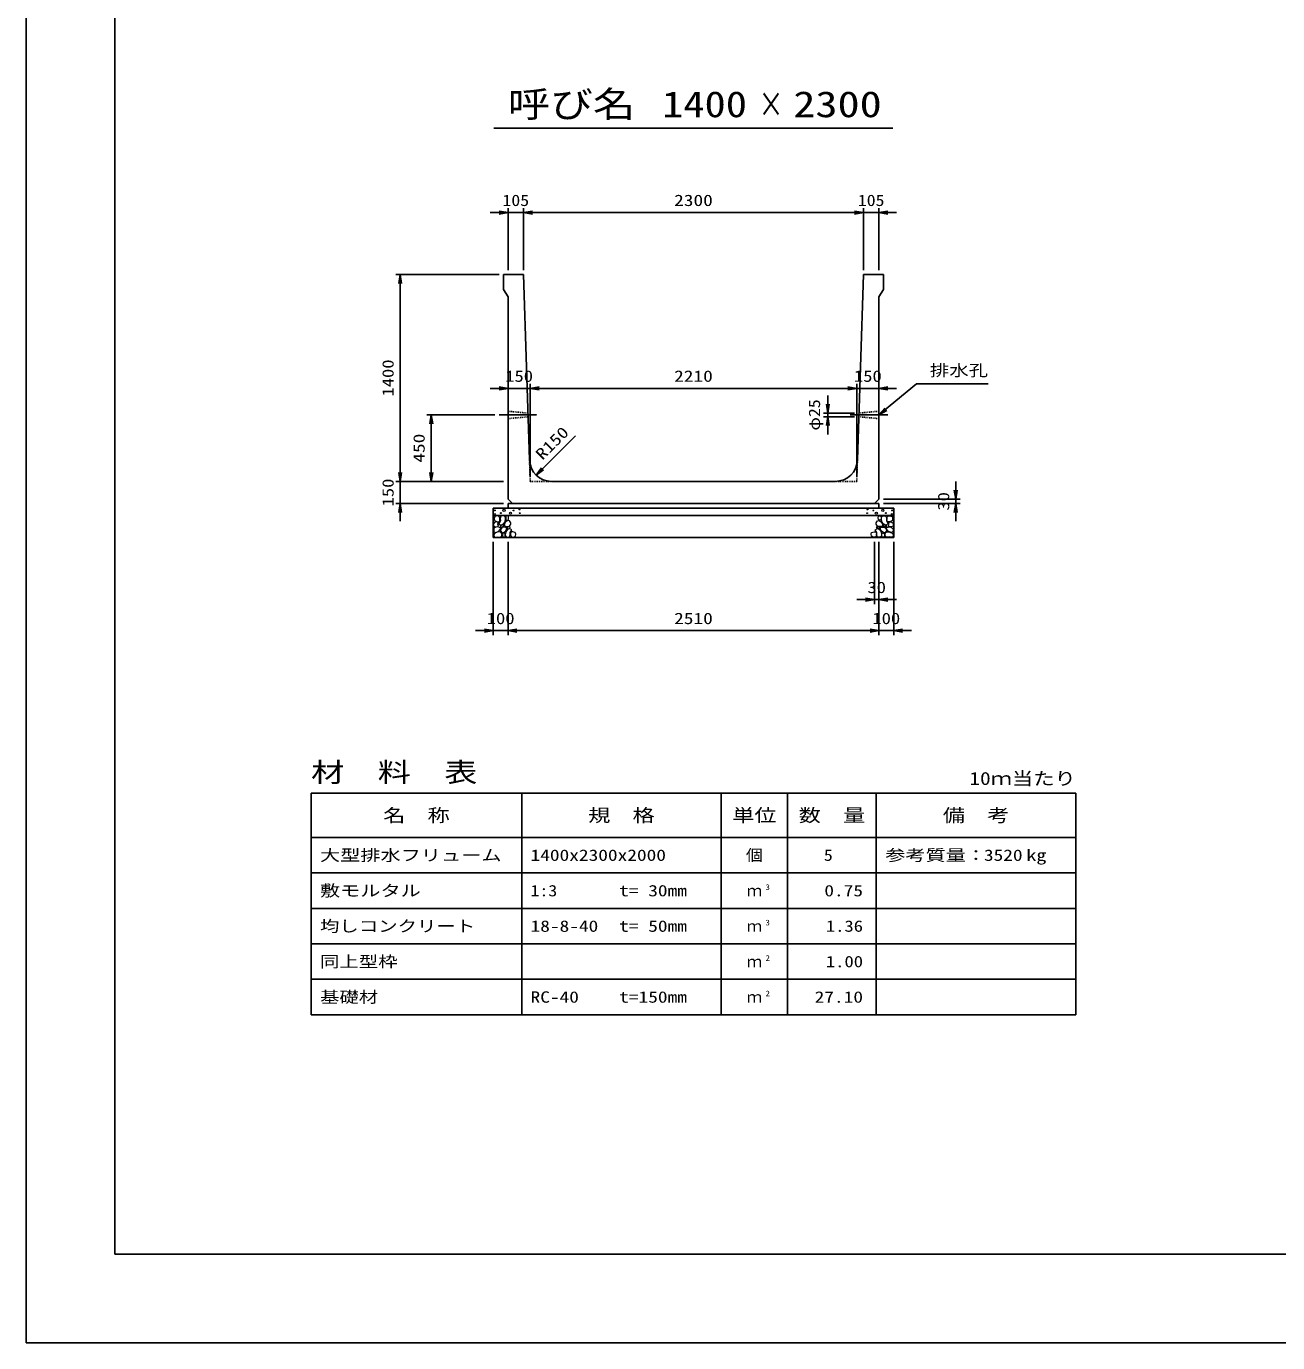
# Model space of a CAD drawing. Units: millimetres at full size. Extents: x 0 to 25230, y 0 to 17820.
# Drawn here: x 0 to 8469, y 0 to 8910 of the extents above; entities that cross this region are included whole.
import ezdxf
from ezdxf.enums import TextEntityAlignment as Align

# ---------------------------------------------------------------- set-up
doc = ezdxf.new("R2010")
doc.units = ezdxf.units.MM
doc.linetypes.add('CHAIN', pattern=[18.5, 12, -1.5, 3.5, -1.5])
doc.linetypes.add('DASHED_SPACED', pattern=[12, 6, -6])
for name, color, linetype, lineweight in [('0_2', 7, 'Continuous', 25), ('D-BMK', 2, 'CHAIN', 25), ('D-DCR-HCHn', 4, 'Continuous', 9), ('D-MTR-FRAM', 7, 'Continuous', 25), ('D-MTR-LINE', 7, 'Continuous', 25), ('D-STR-DIM', 7, 'Continuous', 25), ('D-STR-STRn', 1, 'Continuous', 25), ('D-TTL', 2, 'Continuous', 25), ('D-TTL-TXT', 7, 'Continuous', 25)]:
    doc.layers.add(name, color=color, linetype=linetype, lineweight=lineweight)
doc.layers.add('D-MTR', color=7, linetype='Continuous')
doc.layers.add('D-MTR-TXT', color=7, linetype='Continuous')
doc.styles.add('ＭＳ ゴシック', font='')
doc.styles.get('ＭＳ ゴシック').set_extended_font_data('MS Gothic')

# ---------------------------------------------------------------- blocks, each defined once
blk = doc.blocks.new('open_arrow')
at = {"color": 0, "linetype": 'Continuous', "lineweight": -2}
blk.add_lwpolyline([(7.5, 1.25), (0, 0), (7.5, -1.25)], dxfattribs=at)

msp = doc.modelspace()

# ---------------------------------------------------------------- linework, layer by layer
at = {"layer": '0_2'}
for p, q in [((3170, 6279.663), (2710, 6279.663)), ((2740, 6279.663), (2740, 5829.663)), ((3230, 5829.663), (2710, 5829.663))]:
    msp.add_line(p, q, dxfattribs=at)
at = {"layer": 'D-BMK'}
for p, q in [((3200, 6279.663), (3455.536, 6279.663)), ((5574.464, 6279.663), (5830, 6279.663))]:
    msp.add_line(p, q, dxfattribs=at)
at = {"layer": 'D-DCR-HCHn'}
for points in [[(3165.46, 5550.018), (3160.26, 5534.416), (3167.194, 5524.015), (3184.53, 5522.281), (3196.366, 5527.362), (3191.464, 5539.617), (3194.932, 5546.551), (3187.997, 5553.486), (3177.596, 5556.953)], [(3198.399, 5593.358), (3182.796, 5596.825), (3168.928, 5589.891), (3167.194, 5574.289), (3170.661, 5562.154), (3187.997, 5556.953), (3200.132, 5556.953), (3205.333, 5565.621), (3205.333, 5584.69)], [(3212.267, 5595.092), (3207.067, 5579.49), (3208.8, 5562.154), (3196.665, 5543.084), (3212.267, 5534.416), (3229.603, 5543.084), (3240.005, 5556.953), (3243.472, 5579.49), (3240.005, 5591.625), (3229.603, 5596.825)], [(3215.735, 5534.416), (3207.067, 5527.482), (3210.534, 5522.281), (3222.669, 5522.281), (3227.87, 5524.015), (3231.337, 5530.949), (3226.136, 5536.15)], [(3241.739, 5553.486), (3233.071, 5532.683), (3240.005, 5524.015), (3260.808, 5524.015), (3269.476, 5527.482), (3278.144, 5539.617), (3278.144, 5550.018), (3269.476, 5563.887), (3259.074, 5565.621)], [(3245.206, 5591.625), (3245.206, 5570.822), (3253.874, 5565.621), (3262.542, 5570.822), (3264.275, 5582.957), (3262.542, 5593.358), (3250.407, 5596.825)], [(5788.261, 5553.486), (5796.929, 5532.683), (5789.995, 5524.015), (5769.192, 5524.015), (5760.524, 5527.482), (5751.856, 5539.617), (5751.856, 5550.018), (5760.524, 5563.887), (5770.926, 5565.621)], [(5784.794, 5591.625), (5784.794, 5570.822), (5776.126, 5565.621), (5767.458, 5570.822), (5765.725, 5582.957), (5767.458, 5593.358), (5779.593, 5596.825)], [(5817.733, 5595.092), (5822.933, 5579.49), (5821.2, 5562.154), (5833.335, 5543.084), (5817.733, 5534.416), (5800.397, 5543.084), (5789.995, 5556.953), (5786.528, 5579.49), (5789.995, 5591.625), (5800.397, 5596.825)], [(5814.265, 5534.416), (5822.933, 5527.482), (5819.466, 5522.281), (5807.331, 5522.281), (5802.13, 5524.015), (5798.663, 5530.949), (5803.864, 5536.15)], [(5831.601, 5593.358), (5847.204, 5596.825), (5861.072, 5589.891), (5862.806, 5574.289), (5859.339, 5562.154), (5842.003, 5556.953), (5829.868, 5556.953), (5824.667, 5565.621), (5824.667, 5584.69)], [(5864.54, 5550.018), (5869.74, 5534.416), (5862.806, 5524.015), (5845.47, 5522.281), (5833.634, 5527.362), (5838.536, 5539.617), (5835.068, 5546.551), (5842.003, 5553.486), (5852.404, 5556.953)], [(3198.366, 5492.419), (3211.208, 5511.681), (3209.603, 5516.497), (3191.946, 5521.312), (3175.894, 5519.707), (3164.658, 5510.076), (3163.052, 5498.84), (3164.658, 5487.604), (3177.499, 5484.393)], [(3204.787, 5452.29), (3216.023, 5457.105), (3219.234, 5473.157), (3212.813, 5484.393), (3201.577, 5487.604), (3187.13, 5485.999), (3171.078, 5479.578), (3163.052, 5469.947), (3163.052, 5458.711), (3167.868, 5452.29), (3187.13, 5453.895)], [(3243.311, 5492.419), (3251.337, 5511.681), (3244.916, 5519.707), (3225.654, 5519.707), (3217.628, 5516.497), (3209.603, 5505.261), (3209.603, 5495.63), (3217.628, 5482.788), (3227.259, 5481.183)], [(3240.101, 5457.105), (3240.101, 5476.367), (3232.075, 5481.183), (3224.049, 5476.367), (3222.444, 5465.131), (3224.049, 5455.5), (3235.285, 5452.29)], [(3270.599, 5453.895), (3275.415, 5468.342), (3273.81, 5484.393), (3285.046, 5502.05), (3270.599, 5510.076), (3254.548, 5502.05), (3244.916, 5489.209), (3241.706, 5468.342), (3244.916, 5457.105), (3254.548, 5452.29)], [(3267.389, 5510.076), (3275.415, 5516.497), (3272.204, 5521.312), (3260.968, 5521.312), (3256.153, 5519.707), (3252.942, 5513.287), (3257.758, 5508.471)], [(3283.441, 5455.5), (3297.887, 5452.29), (3310.729, 5458.711), (3312.334, 5473.157), (3309.124, 5484.393), (3293.072, 5489.209), (3281.836, 5489.209), (3277.02, 5481.183), (3277.02, 5463.526)], [(5746.559, 5455.5), (5732.113, 5452.29), (5719.271, 5458.711), (5717.666, 5473.157), (5720.876, 5484.393), (5736.928, 5489.209), (5748.164, 5489.209), (5752.98, 5481.183), (5752.98, 5463.526)], [(5759.401, 5453.895), (5754.585, 5468.342), (5756.19, 5484.393), (5744.954, 5502.05), (5759.401, 5510.076), (5775.452, 5502.05), (5785.084, 5489.209), (5788.294, 5468.342), (5785.084, 5457.105), (5775.452, 5452.29)], [(5762.611, 5510.076), (5754.585, 5516.497), (5757.796, 5521.312), (5769.032, 5521.312), (5773.847, 5519.707), (5777.058, 5513.287), (5772.242, 5508.471)], [(5786.689, 5492.419), (5778.663, 5511.681), (5785.084, 5519.707), (5804.346, 5519.707), (5812.372, 5516.497), (5820.397, 5505.261), (5820.397, 5495.63), (5812.372, 5482.788), (5802.741, 5481.183)], [(5789.899, 5457.105), (5789.899, 5476.367), (5797.925, 5481.183), (5805.951, 5476.367), (5807.556, 5465.131), (5805.951, 5455.5), (5794.715, 5452.29)], [(5825.213, 5452.29), (5813.977, 5457.105), (5810.766, 5473.157), (5817.187, 5484.393), (5828.423, 5487.604), (5842.87, 5485.999), (5858.922, 5479.578), (5866.948, 5469.947), (5866.948, 5458.711), (5862.132, 5452.29), (5842.87, 5453.895)], [(5831.634, 5492.419), (5818.792, 5511.681), (5820.397, 5516.497), (5838.054, 5521.312), (5854.106, 5519.707), (5865.342, 5510.076), (5866.948, 5498.84), (5865.342, 5487.604), (5852.501, 5484.393)]]:
    msp.add_lwpolyline(points, close=True, dxfattribs=at)
for centre, radius in [((3170.727, 5633.618), 3), ((3212.292, 5615.414), 3), ((3233.336, 5633.618), 7.5), ((3276.664, 5614.623), 7.5), ((3297.708, 5632.827), 3), ((3338.131, 5639.669), 3), ((3339.273, 5614.623), 3), ((5690.727, 5614.623), 3), ((5691.869, 5639.669), 3), ((5732.292, 5632.827), 3), ((5753.336, 5614.623), 7.5), ((5796.664, 5633.618), 7.5), ((5817.708, 5615.414), 3), ((5859.273, 5633.618), 3), ((3171.869, 5608.573), 3), ((5858.131, 5608.573), 3)]:
    msp.add_circle(centre, radius, dxfattribs=at)
at = {"layer": 'D-MTR-FRAM'}
for p, q in [((1927.5, 3719.663), (7102.5, 3719.663)), ((1927.5, 3719.663), (1927.5, 2219.663)), ((7102.5, 3719.663), (7102.5, 2219.663)), ((1927.5, 2219.663), (7102.5, 2219.663))]:
    msp.add_line(p, q, dxfattribs=at)
at = {"layer": 'D-MTR-LINE'}
for p, q in [((3352.5, 3719.663), (3352.5, 2219.663)), ((4702.5, 3719.663), (4702.5, 2219.663)), ((5152.5, 3719.663), (5152.5, 2219.663)), ((5752.5, 3719.663), (5752.5, 2219.663)), ((1927.5, 3419.663), (7102.5, 3419.663)), ((1927.5, 3179.663), (7102.5, 3179.663)), ((1927.5, 2939.663), (7102.5, 2939.663)), ((1927.5, 2699.663), (7102.5, 2699.663)), ((1927.5, 2459.663), (7102.5, 2459.663))]:
    msp.add_line(p, q, dxfattribs=at)
at = {"layer": 'D-STR-DIM'}
for p, q in [((3260, 7259.663), (3260, 7679.663)), ((3365, 7259.663), (3365, 7679.663)), ((3365, 7259.663), (3365, 7679.663)), ((5665, 7259.663), (5665, 7679.663)), ((5665, 7259.663), (5665, 7679.663)), ((5770, 7259.663), (5770, 7679.663)), ((3140, 7649.663), (3485, 7649.663)), ((3365, 7649.663), (5665, 7649.663)), ((5545, 7649.663), (5890, 7649.663)), ((3200, 7229.663), (2500, 7229.663)), ((2530, 7229.663), (2530, 5829.663)), ((3140, 6459.663), (3530, 6459.663)), ((3410, 5859.663), (3410, 6489.663)), ((3410, 5859.663), (3410, 6489.663)), ((3410, 6459.663), (5620, 6459.663)), ((5500, 6459.663), (5890, 6459.663)), ((5620, 5859.663), (5620, 6489.663)), ((5620, 5859.663), (5620, 6489.663)), ((5424.464, 6412.163), (5424.464, 6147.163)), ((5604.866, 6292.163), (5394.464, 6292.163)), ((5604.062, 6267.163), (5394.464, 6267.163)), ((3450.908, 5871.906), (3716.073, 6137.071)), ((2530, 5949.663), (2530, 5559.663)), ((3230, 5829.663), (2500, 5829.663)), ((3230, 5829.663), (2500, 5829.663)), ((6290, 5829.663), (6290, 5559.663)), ((5800, 5709.663), (6320, 5709.663)), ((3230, 5679.663), (2500, 5679.663)), ((5800, 5679.663), (6320, 5679.663)), ((3160, 5419.663), (3160, 4789.663)), ((3260, 5419.663), (3260, 4789.663)), ((3260, 5419.663), (3260, 4789.663)), ((5740, 5419.663), (5740, 4999.663)), ((5770, 5419.663), (5770, 4789.663)), ((5770, 5419.663), (5770, 4789.663)), ((5770, 5419.663), (5770, 4999.663)), ((5870, 5419.663), (5870, 4789.663)), ((5620, 5029.663), (5890, 5029.663)), ((3380, 4819.663), (3040, 4819.663)), ((3260, 4819.663), (5770, 4819.663)), ((5990, 4819.663), (5650, 4819.663))]:
    msp.add_line(p, q, dxfattribs=at)
msp.add_lwpolyline([(5770, 6279.663), (6025, 6489.663), (6085, 6489.663), (6509.416, 6489.663)], dxfattribs=at)
at = {"layer": 'D-STR-STRn'}
for p, q in [((3230, 7229.663), (3365, 7229.663)), ((3230, 7129.663), (3230, 7229.663)), ((3365, 7229.663), (3405.333, 5974.844)), ((5665, 7229.663), (5624.667, 5974.844)), ((5800, 7229.663), (5665, 7229.663)), ((5800, 7129.663), (5800, 7229.663)), ((3230, 7129.663), (3260, 7079.663)), ((5800, 7129.663), (5770, 7079.663)), ((3260, 5709.663), (3260, 7079.663)), ((5770, 5709.663), (5770, 7079.663)), ((3555.256, 5829.663), (5474.744, 5829.663)), ((3260, 5709.663), (3290, 5679.663)), ((5770, 5709.663), (5740, 5679.663)), ((3160, 5449.663), (3160, 5649.663)), ((3160, 5649.663), (5870, 5649.663)), ((3260, 5679.663), (5770, 5679.663)), ((3260, 5679.663), (3260, 5649.663)), ((5770, 5679.663), (5770, 5649.663)), ((5870, 5449.663), (5870, 5649.663)), ((3160, 5599.663), (5870, 5599.663)), ((3160, 5449.663), (5870, 5449.663))]:
    msp.add_line(p, q, dxfattribs=at)
at = {"layer": 'D-STR-STRn', "color": 2, "linetype": 'DASHED_SPACED'}
for p, q in [((3395.134, 6292.163), (3260, 6304.663)), ((3395.938, 6267.163), (3260, 6254.663)), ((5770, 6254.663), (5634.062, 6267.163)), ((5770, 6304.663), (5634.866, 6292.163)), ((3405.333, 5974.844), (3410, 5829.663)), ((5624.667, 5974.844), (5620, 5829.663)), ((3410, 5829.663), (3555.256, 5829.663)), ((5620, 5829.663), (5474.744, 5829.663))]:
    msp.add_line(p, q, dxfattribs=at)
at = {"layer": 'D-STR-STRn'}
for centre, start, end in [((3555.256, 5979.663), 181.84102, 270), ((5474.744, 5979.663), 270, 358.15898)]:
    msp.add_arc(centre, 150, start, end, dxfattribs=at)
at = {"layer": 'D-TTL'}
for points in [[(0, 0), (25230, 0), (25230, 17820), (0, 17820)], [(600, 600), (24630, 600), (24630, 17220), (600, 17220)]]:
    msp.add_lwpolyline(points, close=True, dxfattribs=at)
at = {"layer": 'D-TTL-TXT'}
msp.add_line((3165, 8219.663), (5865, 8219.663), dxfattribs=at)

# ---------------------------------------------------------------- block references
at = {"layer": '0_2', "xscale": 8, "yscale": 8}
for p, rotation in [((2740, 6279.663), 270), ((2740, 5829.663), 90)]:
    msp.add_blockref('open_arrow', p, dxfattribs=dict(at, rotation=rotation))
at = {"layer": 'D-STR-DIM', "xscale": 8, "yscale": 8}
for p, rotation in [((3260, 7649.663), 180), ((5665, 7649.663), 180), ((5665, 7649.663), 180), ((2530, 7229.663), 270), ((3260, 6459.663), 180), ((5620, 6459.663), 180), ((5620, 6459.663), 180), ((5424.464, 6292.163), 90), ((5424.464, 6267.163), 270), ((5770, 6279.663), 39.5), ((2530, 5829.663), 90), ((2530, 5829.663), 90), ((3450.908, 5871.906), 45), ((6290, 5709.663), 90), ((2530, 5679.663), 270), ((6290, 5679.663), 270), ((5740, 5029.663), 180), ((3160, 4819.663), 180), ((5770, 4819.663), 180), ((5770, 4819.663), 180)]:
    msp.add_blockref('open_arrow', p, dxfattribs=dict(at, rotation=rotation))
for p in [(3365, 7649.663), (3365, 7649.663), (5770, 7649.663), (3410, 6459.663), (3410, 6459.663), (5770, 6459.663), (5770, 5029.663), (3260, 4819.663), (3260, 4819.663), (5870, 4819.663)]:
    msp.add_blockref('open_arrow', p, dxfattribs=at)

# ---------------------------------------------------------------- texts
at = {"layer": '0_2', "style": 'ＭＳ ゴシック', "width": 1.25}
msp.add_text('450', height=76.98, rotation=90, dxfattribs=at).set_placement((2657.5, 6054.663), align=Align.MIDDLE_CENTER)
at = {"layer": 'D-MTR', "style": 'ＭＳ ゴシック', "width": 1.25}
msp.add_text('材\u3000料\u3000表', height=132, dxfattribs=at).set_placement((1927.5, 3755.663), align=Align.BOTTOM_LEFT)
at = {"layer": 'D-MTR', "style": 'ＭＳ ゴシック', "width": 1.2}
msp.add_text('10ｍ当たり', height=87.98, dxfattribs=at).set_placement((7102.5, 3748.663), align=Align.BOTTOM_RIGHT)
at = {"layer": 'D-MTR-TXT', "style": 'ＭＳ ゴシック'}
for s, height, width, p in [('名\u3000称', 87.98, 1.25, (2640, 3569.663)), ('規\u3000格', 87.98, 1.25, (4027.5, 3569.663)), ('単位', 87.98, 1.25, (4927.5, 3569.663)), ('数\u3000量', 87.98, 1.25, (5452.5, 3569.663)), ('備\u3000考', 87.98, 1.25, (6427.5, 3569.663)), ('個', 76.98, 1.1, (4927.5, 3299.663))]:
    msp.add_text(s, height=height, dxfattribs=dict(at, width=width)).set_placement(p, align=Align.MIDDLE_CENTER)
for s, width, p in [('大型排水フリューム', 1.3, (1987.5, 3299.663)), ('1400x2300x2000', 1.25, (3412.5, 3299.663)), ('参考質量：    kg', 1.3, (5812.5, 3299.663)), ('敷モルタル', 1.3, (1987.5, 3059.663)), ('1:3', 1.15, (3412.5, 3059.663)), ('t= 30mm', 1.25, (4012.5, 3059.663)), ('均しコンクリート', 1.25, (1987.5, 2819.663)), ('18-8-40', 1.25, (3412.5, 2819.663)), ('t= 50mm', 1.25, (4012.5, 2819.663)), ('同上型枠', 1.25, (1987.5, 2579.663)), ('基礎材', 1.25, (1987.5, 2339.663)), ('RC-40', 1.25, (3412.5, 2339.663)), ('t=150mm', 1.25, (4012.5, 2339.663))]:
    msp.add_text(s, height=76.98, dxfattribs=dict(at, width=width)).set_placement(p, align=Align.MIDDLE_LEFT)
for s, width, p in [('5', 1.15, (5457.83, 3299.663)), ('3520', 1.25, (6742.5, 3299.663)), ('0.75', 1.25, (5662.5, 3059.663)), ('1.36', 1.2, (5662.5, 2819.663)), ('1.00', 1.2, (5662.5, 2579.663)), ('27.10', 1.25, (5662.5, 2339.663))]:
    msp.add_text(s, height=76.98, dxfattribs=dict(at, width=width)).set_placement(p, align=Align.MIDDLE_RIGHT)
for p in [(4927.5, 3059.663), (4927.5, 2819.663), (4927.5, 2579.663), (4927.5, 2339.663)]:
    msp.add_text('ｍ', height=76.98, dxfattribs=at).set_placement(p, align=Align.MIDDLE_CENTER)
at = {"layer": 'D-MTR-TXT', "style": 'ＭＳ ゴシック', "width": 1.15}
for s, p in [('3', (5002.5, 3052.663)), ('3', (5002.5, 2812.663)), ('2', (5002.5, 2572.663)), ('2', (5002.5, 2332.663))]:
    msp.add_text(s, height=38.49, dxfattribs=at).set_placement(p, align=Align.BOTTOM_LEFT)
at = {"layer": 'D-STR-DIM', "style": 'ＭＳ ゴシック'}
for s, width, p in [('105', 1.15, (3312.5, 7732.163)), ('2300', 1.25, (4515, 7732.163)), ('105', 1.15, (5717.5, 7732.163)), ('150', 1.2, (3335, 6542.163)), ('2210', 1.25, (4515, 6542.163)), ('150', 1.2, (5695, 6542.163)), ('30', 1.2, (5755, 5112.163)), ('100', 1.2, (3210, 4902.163)), ('2510', 1.25, (4515, 4902.163)), ('100', 1.2, (5820, 4902.163))]:
    msp.add_text(s, height=76.98, dxfattribs=dict(at, width=width)).set_placement(p, align=Align.MIDDLE_CENTER)
for s, width, p in [('1400', 1.2, (2447.5, 6529.663)), ('φ25', 1.15, (5333.436, 6279.663)), ('150', 1.2, (2447.5, 5754.663)), ('30', 1.2, (6207.5, 5694.663))]:
    msp.add_text(s, height=76.98, rotation=90, dxfattribs=dict(at, width=width)).set_placement(p, align=Align.MIDDLE_CENTER)
at = {"layer": 'D-STR-DIM', "style": 'ＭＳ ゴシック', "width": 1.25}
msp.add_text('排水孔', height=76.98, dxfattribs=at).set_placement((6115, 6519.663), align=Align.BOTTOM_LEFT)
msp.add_text('R150', height=76.98, rotation=45, dxfattribs=at).set_placement((3509.318, 5952.944), align=Align.BOTTOM_LEFT)
at = {"layer": 'D-TTL-TXT', "style": 'ＭＳ ゴシック'}
for s, width, p in [('呼び名', 1.2, (3690, 8242.163)), ('1400', 1.2, (4590, 8242.163)), ('2300', 1.25, (5490, 8242.163)), ('×', 0.7, (5040, 8242.163))]:
    msp.add_text(s, height=176, dxfattribs=dict(at, width=width)).set_placement(p, align=Align.BOTTOM_CENTER)

doc.saveas('drawing.dxf')
